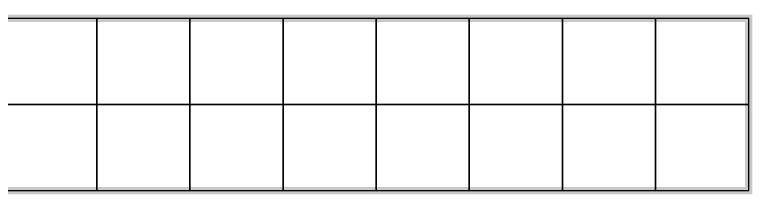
# Model space of a CAD drawing. Header units: millimetres. Extents: x -129 to 3172, y -143 to 919.
# Drawn here: x -44.57 to -34.27, y 32.26 to 34.76 of the extents above; entities that cross this region are included whole.
import ezdxf

# ---------------------------------------------------------------- set-up
doc = ezdxf.new("R2010")
doc.units = ezdxf.units.MM
doc.header["$LTSCALE"] = 0.1
doc.layers.add('E-GENERAL', color=8, linetype='Continuous')
doc.layers.add('P-PINT VIAL AMARILLA', color=9, linetype='Continuous')

msp = doc.modelspace()

# ---------------------------------------------------------------- linework, layer by layer
at = {"layer": 'E-GENERAL'}
for points in [[(-43.423, 33.515), (-43.423, 34.715), (-44.723, 34.715), (-44.723, 33.515)], [(-42.123, 33.515), (-42.123, 34.715), (-43.423, 34.715), (-43.423, 33.515)], [(-40.823, 33.515), (-40.823, 34.715), (-42.123, 34.715), (-42.123, 33.515)], [(-39.523, 33.515), (-39.523, 34.715), (-40.823, 34.715), (-40.823, 33.515)], [(-38.223, 33.515), (-38.223, 34.715), (-39.523, 34.715), (-39.523, 33.515)], [(-36.923, 33.515), (-36.923, 34.715), (-38.223, 34.715), (-38.223, 33.515)], [(-35.623, 33.515), (-35.623, 34.715), (-36.923, 34.715), (-36.923, 33.515)], [(-34.323, 33.515), (-34.323, 34.715), (-35.623, 34.715), (-35.623, 33.515)], [(-43.423, 32.315), (-43.423, 33.515), (-44.723, 33.515), (-44.723, 32.315)], [(-42.123, 32.315), (-42.123, 33.515), (-43.423, 33.515), (-43.423, 32.315)], [(-40.823, 32.315), (-40.823, 33.515), (-42.123, 33.515), (-42.123, 32.315)], [(-39.523, 32.315), (-39.523, 33.515), (-40.823, 33.515), (-40.823, 32.315)], [(-38.223, 32.315), (-38.223, 33.515), (-39.523, 33.515), (-39.523, 32.315)], [(-36.923, 32.315), (-36.923, 33.515), (-38.223, 33.515), (-38.223, 32.315)], [(-35.623, 32.315), (-35.623, 33.515), (-36.923, 33.515), (-36.923, 32.315)], [(-34.323, 32.315), (-34.323, 33.515), (-35.623, 33.515), (-35.623, 32.315)]]:
    msp.add_lwpolyline(points, close=True, dxfattribs=at)
at = {"layer": 'P-PINT VIAL AMARILLA', "const_width": 0.1}
msp.add_lwpolyline([(-34.323, 32.315), (-34.323, 34.715), (-47.323, 34.715), (-47.323, 32.315)], close=True, dxfattribs=at)

doc.saveas('drawing.dxf')
